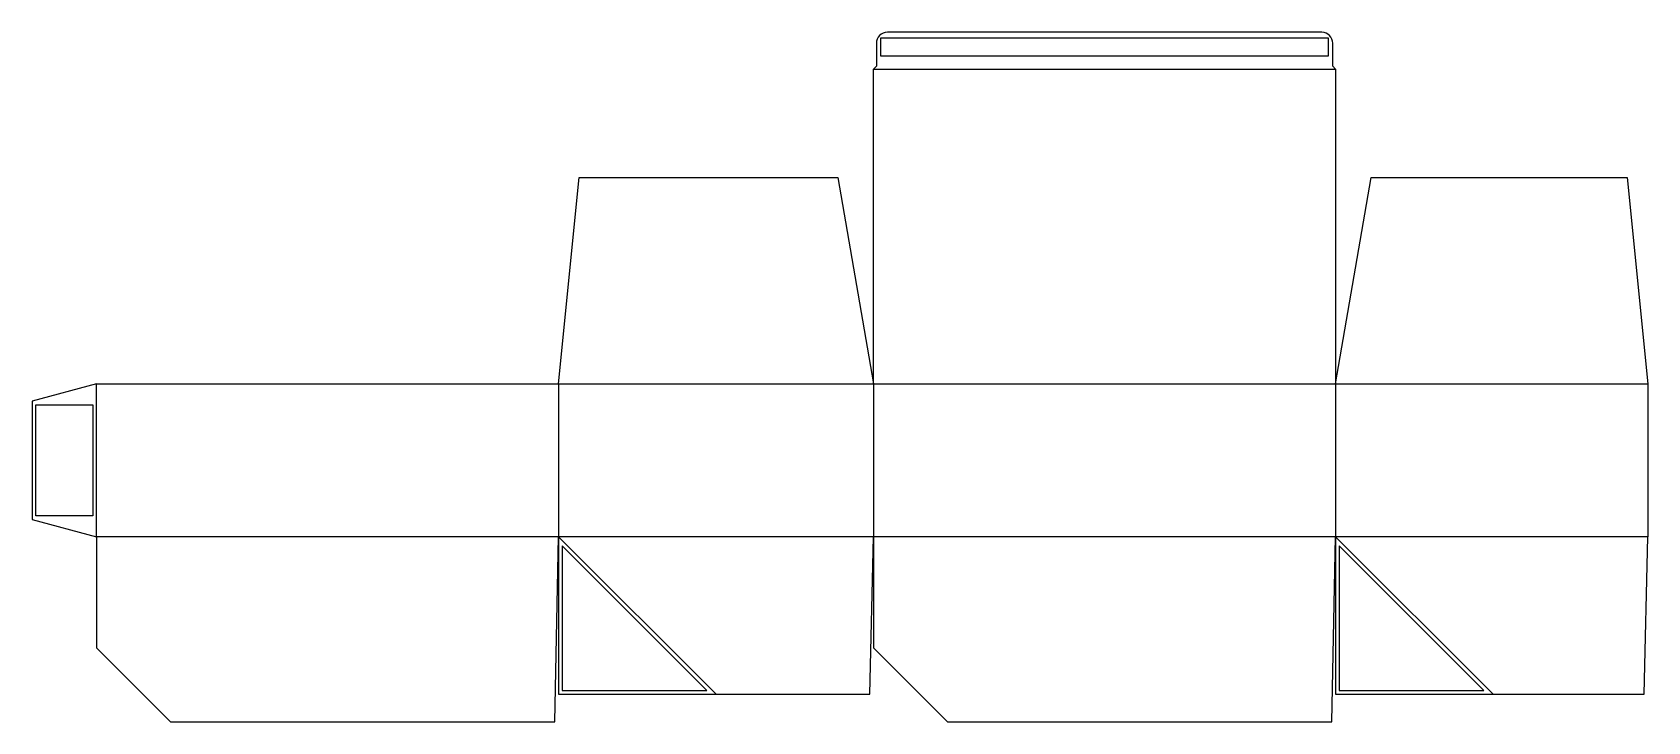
# Model space of a CAD drawing. Header units: millimetres. Extents: x 0 to 880, y 0 to 376.
import ezdxf

# ---------------------------------------------------------------- set-up
doc = ezdxf.new("R2010")
doc.units = ezdxf.units.MM
for name, color, linetype in [('CREASE', 5, 'CONTINUOUS'), ('CUT', 1, 'CONTINUOUS'), ('GLUE', 2, 'CONTINUOUS')]:
    doc.layers.add(name, color=color, linetype=linetype)

msp = doc.modelspace()

# ---------------------------------------------------------------- linework, layer by layer
at = {"layer": 'CREASE'}
for p, q in [((458.2, 355.6), (709.8, 355.6)), ((35, 100.8), (35, 184)), ((286.6, 184), (286.6, 100.8)), ((286.6, 184), (458.2, 184)), ((458.2, 184), (458.2, 100.8)), ((458.2, 184), (709.8, 184)), ((709.8, 184), (709.8, 100.8)), ((709.8, 184), (879.8, 184)), ((286.6, 100.8), (35, 100.8)), ((458.2, 100.8), (286.6, 100.8)), ((286.6, 100.8), (372.4, 15)), ((709.8, 100.8), (458.2, 100.8)), ((879.8, 100.8), (709.8, 100.8)), ((709.8, 100.8), (795.6, 15))]:
    msp.add_line(p, q, dxfattribs=at)
at = {"layer": 'CUT'}
for p, q in [((459.7, 369.6), (459.7, 357.1)), ((702.3, 375.6), (465.7, 375.6)), ((708.3, 357.1), (708.3, 369.6)), ((459.7, 357.1), (458.2, 355.6)), ((458.2, 184), (458.2, 355.6)), ((709.8, 355.6), (708.3, 357.1)), ((709.8, 355.6), (709.8, 184)), ((286.6, 184), (297.85, 296.5)), ((297.85, 296.5), (438.725, 296.5)), ((438.725, 296.5), (458.2, 184)), ((709.8, 184), (729.275, 296.5)), ((729.275, 296.5), (868.55, 296.5)), ((868.55, 296.5), (879.8, 184)), ((35, 184), (0, 174.622)), ((35, 184), (286.6, 184)), ((879.8, 184), (879.8, 100.8)), ((0, 174.622), (0, 110.178)), ((0, 110.178), (35, 100.8)), ((35, 100.8), (35, 40.32)), ((284.6, 0), (286.6, 100.8)), ((286.6, 100.8), (286.6, 15)), ((456.2, 15), (458.2, 100.8)), ((458.2, 100.8), (458.2, 40.32)), ((707.8, 0), (709.8, 100.8)), ((709.8, 100.8), (709.8, 15)), ((877.8, 15), (879.8, 100.8)), ((35, 40.32), (75.32, 0)), ((458.2, 40.32), (498.52, 0)), ((286.6, 15), (456.2, 15)), ((709.8, 15), (877.8, 15)), ((75.32, 0), (284.6, 0)), ((498.52, 0), (707.8, 0))]:
    msp.add_line(p, q, dxfattribs=at)
for centre, start, end in [((465.7, 369.6), 90, 180), ((702.3, 369.6), 0, 90)]:
    msp.add_arc(centre, 6, start, end, dxfattribs=at)
at = {"layer": 'GLUE'}
for p, q in [((462.2, 372.6), (705.8, 372.6)), ((462.2, 362.6), (462.2, 372.6)), ((705.8, 372.6), (705.8, 362.6)), ((705.8, 362.6), (462.2, 362.6)), ((2, 172.622), (33, 172.622)), ((2, 112.178), (2, 172.622)), ((33, 172.622), (33, 112.178)), ((33, 112.178), (2, 112.178)), ((288.6, 95.8), (288.6, 17)), ((367.4, 17), (288.6, 95.8)), ((711.8, 95.8), (711.8, 17)), ((790.6, 17), (711.8, 95.8)), ((288.6, 17), (367.4, 17)), ((711.8, 17), (790.6, 17))]:
    msp.add_line(p, q, dxfattribs=at)

doc.saveas('drawing.dxf')
